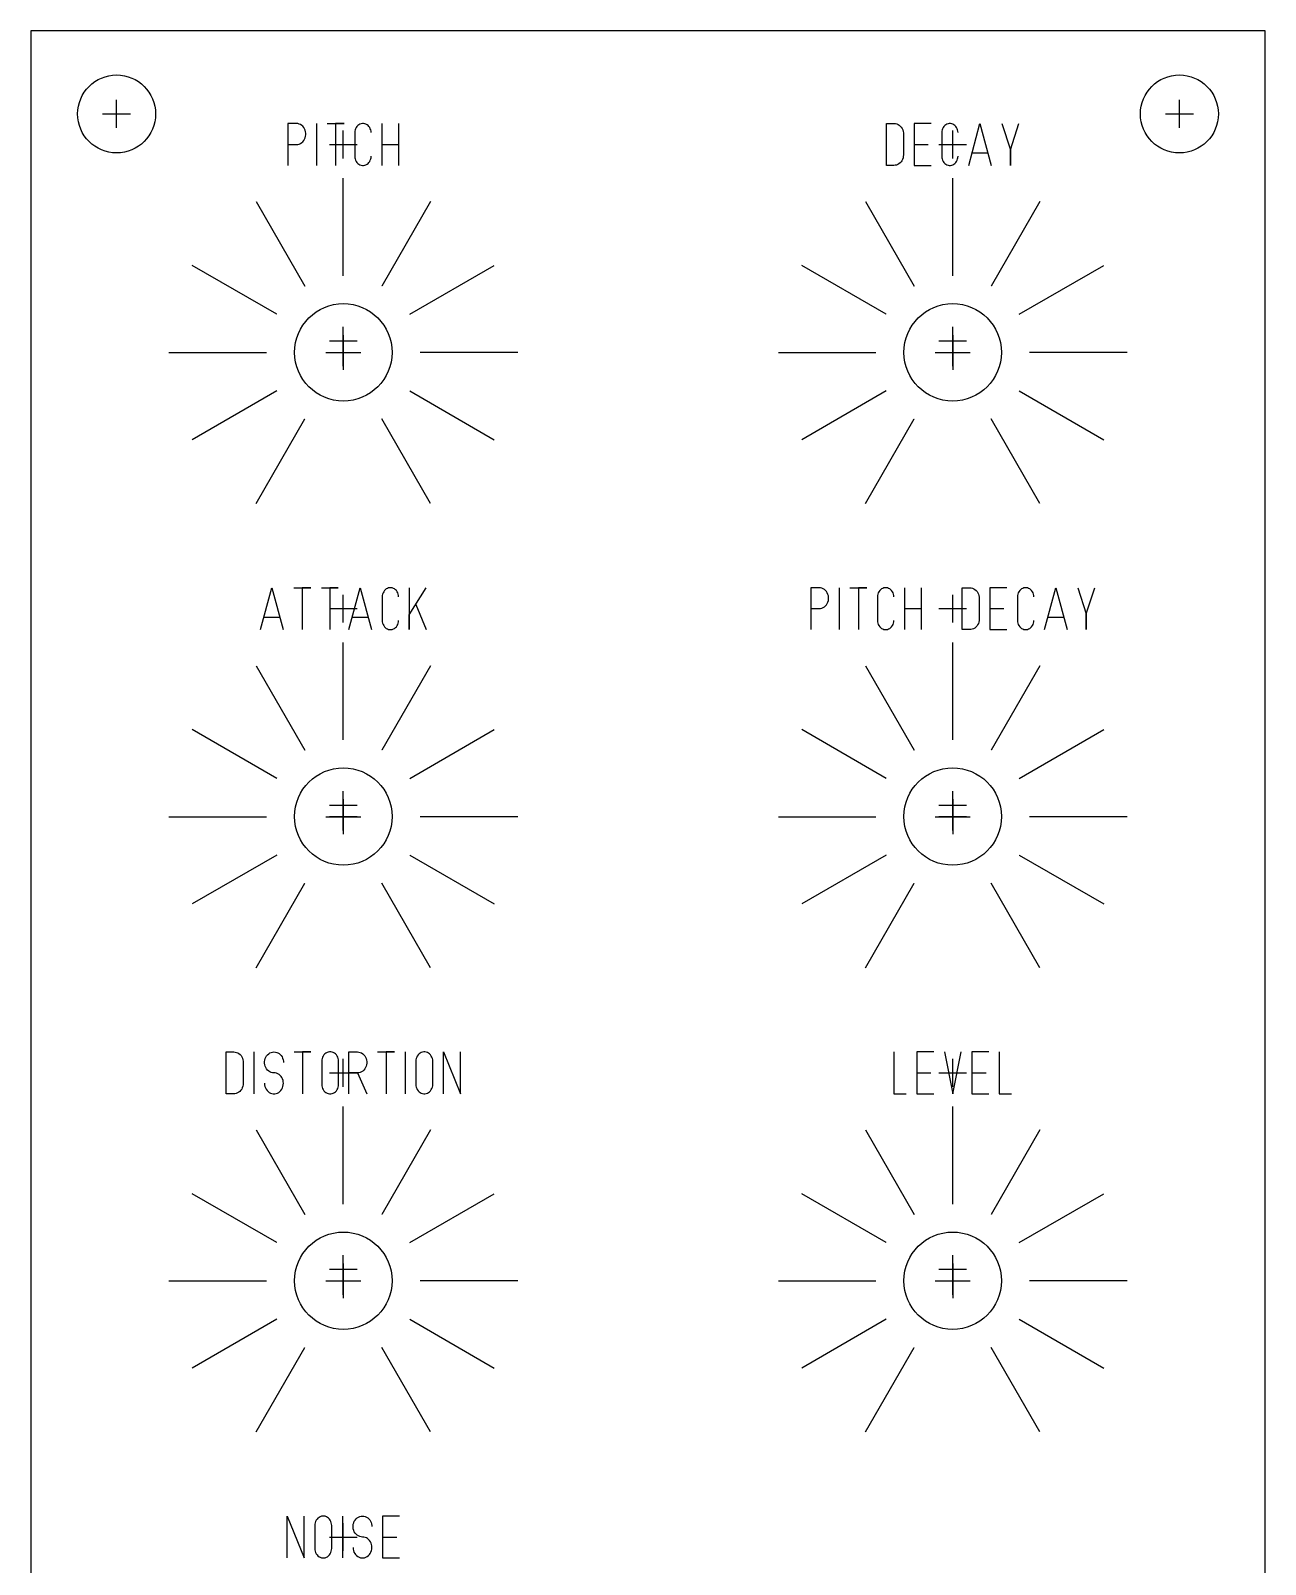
# Model space of a CAD drawing. Header units: inches. Extents: x -0.04 to 3.48, y -0.04 to 8.73.
# Drawn here: x 0 to 3.485, y 4.406 to 8.735 of the extents above; entities that cross this region are included whole.
import ezdxf

# ---------------------------------------------------------------- set-up
doc = ezdxf.new("R2010")
doc.units = ezdxf.units.IN
doc.header["$MEASUREMENT"] = 0
for name, color, linetype in [('Contour', 7, 'CONTINUOUS'), ('Engraving', 7, 'CONTINUOUS'), ('Reference_points', 1, 'CONTINUOUS')]:
    doc.layers.add(name, color=color, linetype=linetype)

msp = doc.modelspace()

# ---------------------------------------------------------------- linework, layer by layer
at = {"layer": 'Contour', "color": 7, "linetype": 'CONTINUOUS'}
for p, q in [((3.485, 8.735), (0, 8.735)), ((0, 8.735), (0, 8.735)), ((0, 8.735), (0, 0)), ((3.485, 0), (3.485, 8.735)), ((3.485, 8.735), (3.485, 8.735))]:
    msp.add_line(p, q, dxfattribs=at)
for centre, radius in [((0.24252, 8.5), 0.11), ((3.24252, 8.5), 0.11), ((0.88252, 7.82701), 0.13748), ((2.60252, 7.82701), 0.13748), ((0.88252, 6.51681), 0.13748), ((2.60252, 6.51681), 0.13748), ((0.88252, 5.20661), 0.13748), ((2.60252, 5.20661), 0.13748)]:
    msp.add_circle(centre, radius, dxfattribs=at)
at = {"layer": 'Engraving', "color": 255, "linetype": 'CONTINUOUS'}
for p, q in [((0.75012, 8.47287), (0.72618, 8.47287)), ((0.72618, 8.47287), (0.72618, 8.35476)), ((0.75406, 8.47256), (0.75012, 8.47287)), ((0.75012, 8.47287), (0.75012, 8.47287)), ((0.75795, 8.47157), (0.75406, 8.47256)), ((0.76161, 8.46996), (0.75795, 8.47157)), ((0.76504, 8.46776), (0.76161, 8.46996)), ((0.76819, 8.465), (0.76504, 8.46776)), ((0.77087, 8.46177), (0.76819, 8.465)), ((0.77315, 8.45811), (0.77087, 8.46177)), ((0.77484, 8.45413), (0.77315, 8.45811)), ((0.77602, 8.44992), (0.77484, 8.45413)), ((0.77661, 8.44555), (0.77602, 8.44992)), ((0.77661, 8.44114), (0.77661, 8.44555)), ((0.80681, 8.47287), (0.80681, 8.35476)), ((0.83693, 8.47287), (0.88476, 8.47287)), ((0.88476, 8.47287), (0.86083, 8.47287)), ((0.86083, 8.47287), (0.86083, 8.35476)), ((0.91512, 8.4511), (0.91488, 8.44728)), ((0.91488, 8.44728), (0.91488, 8.44728)), ((0.91488, 8.44728), (0.91488, 8.38035)), ((0.91591, 8.45484), (0.91512, 8.4511)), ((0.91713, 8.45839), (0.91591, 8.45484)), ((0.91886, 8.46169), (0.91713, 8.45839)), ((0.92102, 8.46469), (0.91886, 8.46169)), ((0.92354, 8.46728), (0.92102, 8.46469)), ((0.92638, 8.46945), (0.92354, 8.46728)), ((0.92949, 8.4711), (0.92638, 8.46945)), ((0.93276, 8.47224), (0.92949, 8.4711)), ((0.93618, 8.4728), (0.93276, 8.47224)), ((0.93965, 8.4728), (0.93618, 8.4728)), ((0.94303, 8.47224), (0.93965, 8.4728)), ((0.9463, 8.4711), (0.94303, 8.47224)), ((0.94941, 8.46945), (0.9463, 8.4711)), ((0.95224, 8.46728), (0.94941, 8.46945)), ((0.95476, 8.46469), (0.95224, 8.46728)), ((0.95693, 8.46169), (0.95476, 8.46469)), ((0.95866, 8.45839), (0.95693, 8.46169)), ((0.95992, 8.45484), (0.95866, 8.45839)), ((0.96067, 8.4511), (0.95992, 8.45484)), ((0.96094, 8.44728), (0.96067, 8.4511)), ((0.99106, 8.47287), (0.99106, 8.35476)), ((1.0389, 8.35476), (1.0389, 8.47287)), ((2.41559, 8.35476), (2.41559, 8.47287)), ((2.41559, 8.47287), (2.43685, 8.47287)), ((2.43685, 8.47287), (2.44075, 8.4726)), ((2.44075, 8.4726), (2.44453, 8.47165)), ((2.44453, 8.47165), (2.44819, 8.47012)), ((2.44819, 8.47012), (2.45154, 8.46803)), ((2.45154, 8.46803), (2.45461, 8.46539)), ((2.45461, 8.46539), (2.45732, 8.46232)), ((2.45732, 8.46232), (2.45957, 8.45878)), ((2.45957, 8.45878), (2.46134, 8.45496)), ((2.46134, 8.45496), (2.4626, 8.45087)), ((2.4626, 8.45087), (2.46331, 8.44665)), ((2.46331, 8.44665), (2.46343, 8.44335)), ((2.46343, 8.44335), (2.46343, 8.38429)), ((2.54138, 8.47287), (2.49354, 8.47287)), ((2.49354, 8.47287), (2.49354, 8.35476)), ((2.57177, 8.4511), (2.5715, 8.44728)), ((2.5715, 8.44728), (2.5715, 8.44728)), ((2.5715, 8.44728), (2.5715, 8.38035)), ((2.57256, 8.45484), (2.57177, 8.4511)), ((2.57378, 8.45839), (2.57256, 8.45484)), ((2.57551, 8.46169), (2.57378, 8.45839)), ((2.57768, 8.46469), (2.57551, 8.46169)), ((2.5802, 8.46728), (2.57768, 8.46469)), ((2.58303, 8.46945), (2.5802, 8.46728)), ((2.58614, 8.4711), (2.58303, 8.46945)), ((2.58941, 8.47224), (2.58614, 8.4711)), ((2.5928, 8.4728), (2.58941, 8.47224)), ((2.5963, 8.4728), (2.5928, 8.4728)), ((2.59969, 8.47224), (2.5963, 8.4728)), ((2.60295, 8.4711), (2.59969, 8.47224)), ((2.60606, 8.46945), (2.60295, 8.4711)), ((2.6089, 8.46728), (2.60606, 8.46945)), ((2.61142, 8.46469), (2.6089, 8.46728)), ((2.61358, 8.46169), (2.61142, 8.46469)), ((2.61531, 8.45839), (2.61358, 8.46169)), ((2.61654, 8.45484), (2.61531, 8.45839)), ((2.61732, 8.4511), (2.61654, 8.45484)), ((2.6176, 8.44728), (2.61732, 8.4511)), ((2.64772, 8.35476), (2.67961, 8.47287)), ((2.67961, 8.47287), (2.7115, 8.35476)), ((2.74161, 8.47287), (2.76551, 8.39906)), ((2.76551, 8.39906), (2.78945, 8.47287)), ((0.72618, 8.41382), (0.75012, 8.41382)), ((0.75012, 8.41382), (0.75406, 8.41413)), ((0.75406, 8.41413), (0.75795, 8.41512)), ((0.75795, 8.41512), (0.76161, 8.41673)), ((0.76161, 8.41673), (0.76504, 8.41894)), ((0.76504, 8.41894), (0.76819, 8.42169)), ((0.76819, 8.42169), (0.77087, 8.42492)), ((0.77087, 8.42492), (0.77315, 8.42858)), ((0.77315, 8.42858), (0.77484, 8.43256)), ((0.77484, 8.43256), (0.77602, 8.43677)), ((0.77602, 8.43677), (0.77661, 8.44114)), ((0.99106, 8.41382), (1.0389, 8.41382)), ((2.49354, 8.41382), (2.53343, 8.41382)), ((2.76551, 8.39906), (2.76551, 8.35476)), ((2.76551, 8.35476), (2.76551, 8.39906)), ((0.91488, 8.38035), (0.91512, 8.37654)), ((0.91512, 8.37654), (0.91591, 8.3728)), ((0.91591, 8.3728), (0.91713, 8.36925)), ((0.91713, 8.36925), (0.91886, 8.36594)), ((0.91886, 8.36594), (0.92102, 8.36295)), ((0.92102, 8.36295), (0.92354, 8.36035)), ((0.92354, 8.36035), (0.92638, 8.35819)), ((0.92638, 8.35819), (0.92949, 8.35654)), ((0.92949, 8.35654), (0.93276, 8.35539)), ((0.93276, 8.35539), (0.93618, 8.35484)), ((0.93618, 8.35484), (0.93965, 8.35484)), ((0.93965, 8.35484), (0.94303, 8.35539)), ((0.94303, 8.35539), (0.9463, 8.35654)), ((0.9463, 8.35654), (0.94941, 8.35819)), ((0.94941, 8.35819), (0.95224, 8.36035)), ((0.95224, 8.36035), (0.95476, 8.36295)), ((0.95476, 8.36295), (0.95693, 8.36594)), ((0.95693, 8.36594), (0.95866, 8.36925)), ((0.95866, 8.36925), (0.95992, 8.3728)), ((0.95992, 8.3728), (0.96067, 8.37654)), ((0.96067, 8.37654), (0.96094, 8.38035)), ((0.96094, 8.38035), (0.96094, 8.38035)), ((2.43984, 8.35492), (2.43685, 8.35476)), ((2.44362, 8.35571), (2.43984, 8.35492)), ((2.44732, 8.35709), (2.44362, 8.35571)), ((2.45075, 8.35906), (2.44732, 8.35709)), ((2.45394, 8.36157), (2.45075, 8.35906)), ((2.45669, 8.36457), (2.45394, 8.36157)), ((2.45909, 8.36799), (2.45669, 8.36457)), ((2.46094, 8.37173), (2.45909, 8.36799)), ((2.46236, 8.37579), (2.46094, 8.37173)), ((2.46319, 8.38), (2.46236, 8.37579)), ((2.46343, 8.38429), (2.46319, 8.38)), ((2.5715, 8.38035), (2.57177, 8.37654)), ((2.57177, 8.37654), (2.57256, 8.3728)), ((2.57256, 8.3728), (2.57378, 8.36925)), ((2.57378, 8.36925), (2.57551, 8.36594)), ((2.57551, 8.36594), (2.57768, 8.36295)), ((2.57768, 8.36295), (2.5802, 8.36035)), ((2.5802, 8.36035), (2.58303, 8.35819)), ((2.58303, 8.35819), (2.58614, 8.35654)), ((2.58614, 8.35654), (2.58941, 8.35539)), ((2.58941, 8.35539), (2.5928, 8.35484)), ((2.5928, 8.35484), (2.5963, 8.35484)), ((2.5963, 8.35484), (2.59969, 8.35539)), ((2.59969, 8.35539), (2.60295, 8.35654)), ((2.60295, 8.35654), (2.60606, 8.35819)), ((2.60606, 8.35819), (2.6089, 8.36035)), ((2.6089, 8.36035), (2.61142, 8.36295)), ((2.61142, 8.36295), (2.61358, 8.36594)), ((2.61358, 8.36594), (2.61531, 8.36925)), ((2.61531, 8.36925), (2.61654, 8.3728)), ((2.61654, 8.3728), (2.61732, 8.37654)), ((2.61732, 8.37654), (2.6176, 8.38035)), ((2.6176, 8.38035), (2.6176, 8.38035)), ((2.65835, 8.3902), (2.70087, 8.3902)), ((0.88252, 8.04307), (0.88252, 8.31866)), ((2.43685, 8.35476), (2.41559, 8.35476)), ((2.49354, 8.35476), (2.54138, 8.35476)), ((2.60252, 8.04307), (2.60252, 8.31866)), ((0.63646, 8.25272), (0.77425, 8.01406)), ((1.12854, 8.25272), (0.99079, 8.01406)), ((2.35646, 8.25272), (2.49425, 8.01406)), ((2.84854, 8.25272), (2.71079, 8.01406)), ((0.69496, 7.9348), (0.4563, 8.07256)), ((1.07004, 7.9348), (1.3087, 8.0726)), ((2.41496, 7.9348), (2.1763, 8.07256)), ((2.79004, 7.9348), (3.0287, 8.0726)), ((0.77425, 8.01406), (0.77425, 8.01406)), ((0.88252, 8.04307), (0.88252, 8.04307)), ((0.99079, 8.01406), (0.99075, 8.01406)), ((2.49425, 8.01406), (2.49425, 8.01406)), ((2.60252, 8.04307), (2.60252, 8.04307)), ((2.71079, 8.01406), (2.71075, 8.01406)), ((0.69496, 7.93476), (0.69496, 7.9348)), ((1.07004, 7.9348), (1.07004, 7.9348)), ((2.41496, 7.93476), (2.41496, 7.9348)), ((2.79004, 7.9348), (2.79004, 7.9348)), ((0.88252, 7.87575), (0.88252, 7.77732)), ((2.60252, 7.87575), (2.60252, 7.77732)), ((0.39039, 7.82654), (0.66598, 7.82654)), ((0.66598, 7.82654), (0.66598, 7.82654)), ((0.83331, 7.82654), (0.93173, 7.82654)), ((1.37465, 7.82654), (1.09906, 7.82654)), ((1.09906, 7.82654), (1.09906, 7.82654)), ((2.11039, 7.82654), (2.38598, 7.82654)), ((2.38598, 7.82654), (2.38598, 7.82654)), ((2.55331, 7.82654), (2.65173, 7.82654)), ((3.09465, 7.82654), (2.81906, 7.82654)), ((2.81906, 7.82654), (2.81906, 7.82654)), ((0.69496, 7.71827), (0.4563, 7.58047)), ((0.69496, 7.71827), (0.69496, 7.71827)), ((1.07004, 7.71823), (1.07004, 7.71823)), ((1.07004, 7.71823), (1.3087, 7.58043)), ((2.41496, 7.71827), (2.1763, 7.58047)), ((2.41496, 7.71827), (2.41496, 7.71827)), ((2.79004, 7.71823), (2.79004, 7.71823)), ((2.79004, 7.71823), (3.0287, 7.58043)), ((0.63646, 7.40031), (0.77421, 7.63898)), ((0.77421, 7.63898), (0.77425, 7.63898)), ((1.12858, 7.40031), (0.99079, 7.63898)), ((0.99079, 7.63898), (0.99079, 7.63898)), ((2.35646, 7.40031), (2.49421, 7.63898)), ((2.49421, 7.63898), (2.49425, 7.63898)), ((2.84858, 7.40031), (2.71079, 7.63898)), ((2.71079, 7.63898), (2.71079, 7.63898)), ((0.64866, 7.04453), (0.68055, 7.16264)), ((0.68055, 7.16264), (0.71244, 7.04453)), ((0.74256, 7.16264), (0.79039, 7.16264)), ((0.79039, 7.16264), (0.76646, 7.16264)), ((0.76646, 7.16264), (0.76646, 7.04453)), ((0.82051, 7.16264), (0.86835, 7.16264)), ((0.86835, 7.16264), (0.84441, 7.16264)), ((0.84441, 7.16264), (0.84441, 7.04453)), ((0.89846, 7.04453), (0.93035, 7.16264)), ((0.93035, 7.16264), (0.96224, 7.04453)), ((0.99339, 7.14461), (0.9926, 7.14087)), ((0.99465, 7.14815), (0.99339, 7.14461)), ((0.99638, 7.15146), (0.99465, 7.14815)), ((0.99854, 7.15445), (0.99638, 7.15146)), ((1.00106, 7.15705), (0.99854, 7.15445)), ((1.0039, 7.15921), (1.00106, 7.15705)), ((1.00701, 7.16087), (1.0039, 7.15921)), ((1.01028, 7.16201), (1.00701, 7.16087)), ((1.01366, 7.16256), (1.01028, 7.16201)), ((1.01713, 7.16256), (1.01366, 7.16256)), ((1.02055, 7.16201), (1.01713, 7.16256)), ((1.02378, 7.16087), (1.02055, 7.16201)), ((1.02693, 7.15921), (1.02378, 7.16087)), ((1.02976, 7.15705), (1.02693, 7.15921)), ((1.03224, 7.15445), (1.02976, 7.15705)), ((1.03441, 7.15146), (1.03224, 7.15445)), ((1.03614, 7.14815), (1.03441, 7.15146)), ((1.0374, 7.14461), (1.03614, 7.14815)), ((1.03819, 7.14087), (1.0374, 7.14461)), ((1.06854, 7.16264), (1.06854, 7.04453)), ((1.06854, 7.08587), (1.11638, 7.16264)), ((2.22563, 7.16264), (2.20169, 7.16264)), ((2.20169, 7.16264), (2.20169, 7.04453)), ((2.22957, 7.16232), (2.22563, 7.16264)), ((2.22563, 7.16264), (2.22563, 7.16264)), ((2.23346, 7.16134), (2.22957, 7.16232)), ((2.23713, 7.15972), (2.23346, 7.16134)), ((2.24055, 7.15752), (2.23713, 7.15972)), ((2.2437, 7.15476), (2.24055, 7.15752)), ((2.24638, 7.15154), (2.2437, 7.15476)), ((2.24866, 7.14787), (2.24638, 7.15154)), ((2.25035, 7.1439), (2.24866, 7.14787)), ((2.25154, 7.13969), (2.25035, 7.1439)), ((2.28232, 7.16264), (2.28232, 7.04453)), ((2.31244, 7.16264), (2.36028, 7.16264)), ((2.36028, 7.16264), (2.33634, 7.16264)), ((2.33634, 7.16264), (2.33634, 7.04453)), ((2.39142, 7.14461), (2.39063, 7.14087)), ((2.39264, 7.14815), (2.39142, 7.14461)), ((2.39437, 7.15146), (2.39264, 7.14815)), ((2.39654, 7.15445), (2.39437, 7.15146)), ((2.39906, 7.15705), (2.39654, 7.15445)), ((2.40189, 7.15921), (2.39906, 7.15705)), ((2.405, 7.16087), (2.40189, 7.15921)), ((2.40827, 7.16201), (2.405, 7.16087)), ((2.41169, 7.16256), (2.40827, 7.16201)), ((2.41516, 7.16256), (2.41169, 7.16256)), ((2.41854, 7.16201), (2.41516, 7.16256)), ((2.42181, 7.16087), (2.41854, 7.16201)), ((2.42492, 7.15921), (2.42181, 7.16087)), ((2.42776, 7.15705), (2.42492, 7.15921)), ((2.43028, 7.15445), (2.42776, 7.15705)), ((2.43244, 7.15146), (2.43028, 7.15445)), ((2.43417, 7.14815), (2.43244, 7.15146)), ((2.43543, 7.14461), (2.43417, 7.14815)), ((2.43618, 7.14087), (2.43543, 7.14461)), ((2.46657, 7.16264), (2.46657, 7.04453)), ((2.51441, 7.04453), (2.51441, 7.16264)), ((2.62957, 7.04453), (2.62957, 7.16264)), ((2.62957, 7.16264), (2.65083, 7.16264)), ((2.65083, 7.16264), (2.65469, 7.16236)), ((2.65469, 7.16236), (2.65846, 7.16142)), ((2.65846, 7.16142), (2.66213, 7.15988)), ((2.66213, 7.15988), (2.66547, 7.1578)), ((2.66547, 7.1578), (2.66858, 7.15516)), ((2.66858, 7.15516), (2.67126, 7.15209)), ((2.67126, 7.15209), (2.67354, 7.14854)), ((2.67354, 7.14854), (2.67531, 7.14472)), ((2.67531, 7.14472), (2.67654, 7.14063)), ((2.75535, 7.16264), (2.70752, 7.16264)), ((2.70752, 7.16264), (2.70752, 7.04453)), ((2.7865, 7.14461), (2.78571, 7.14087)), ((2.78772, 7.14815), (2.7865, 7.14461)), ((2.78945, 7.15146), (2.78772, 7.14815)), ((2.79161, 7.15445), (2.78945, 7.15146)), ((2.79413, 7.15705), (2.79161, 7.15445)), ((2.79697, 7.15921), (2.79413, 7.15705)), ((2.80008, 7.16087), (2.79697, 7.15921)), ((2.80335, 7.16201), (2.80008, 7.16087)), ((2.80677, 7.16256), (2.80335, 7.16201)), ((2.81024, 7.16256), (2.80677, 7.16256)), ((2.81362, 7.16201), (2.81024, 7.16256)), ((2.81689, 7.16087), (2.81362, 7.16201)), ((2.82, 7.15921), (2.81689, 7.16087)), ((2.82283, 7.15705), (2.82, 7.15921)), ((2.82535, 7.15445), (2.82283, 7.15705)), ((2.82752, 7.15146), (2.82535, 7.15445)), ((2.82925, 7.14815), (2.82752, 7.15146)), ((2.83051, 7.14461), (2.82925, 7.14815)), ((2.83126, 7.14087), (2.83051, 7.14461)), ((2.86165, 7.04453), (2.89354, 7.16264)), ((2.89354, 7.16264), (2.92543, 7.04453)), ((2.95555, 7.16264), (2.97945, 7.08882)), ((2.97945, 7.08882), (3.00339, 7.16264)), ((0.9926, 7.14087), (0.99236, 7.13705)), ((0.99236, 7.13705), (0.99236, 7.13705)), ((0.99236, 7.13705), (0.99236, 7.07012)), ((1.03843, 7.13705), (1.03819, 7.14087)), ((1.08717, 7.11539), (1.11638, 7.04453)), ((2.20169, 7.10358), (2.22563, 7.10358)), ((2.22563, 7.10358), (2.22957, 7.1039)), ((2.22957, 7.1039), (2.23346, 7.10488)), ((2.23346, 7.10488), (2.23713, 7.1065)), ((2.23713, 7.1065), (2.24055, 7.1087)), ((2.24055, 7.1087), (2.2437, 7.11146)), ((2.2437, 7.11146), (2.24638, 7.11469)), ((2.24638, 7.11469), (2.24866, 7.11835)), ((2.24866, 7.11835), (2.25035, 7.12232)), ((2.25035, 7.12232), (2.25154, 7.12654)), ((2.25213, 7.13531), (2.25154, 7.13969)), ((2.25154, 7.12654), (2.25213, 7.13091)), ((2.25213, 7.13091), (2.25213, 7.13531)), ((2.39063, 7.14087), (2.39039, 7.13705)), ((2.39039, 7.13705), (2.39039, 7.13705)), ((2.39039, 7.13705), (2.39039, 7.07012)), ((2.43646, 7.13705), (2.43618, 7.14087)), ((2.46657, 7.10358), (2.51441, 7.10358)), ((2.67654, 7.14063), (2.67724, 7.13642)), ((2.67724, 7.13642), (2.6774, 7.13311)), ((2.6774, 7.13311), (2.6774, 7.07406)), ((2.70752, 7.10358), (2.74736, 7.10358)), ((2.78571, 7.14087), (2.78547, 7.13705)), ((2.78547, 7.13705), (2.78547, 7.13705)), ((2.78547, 7.13705), (2.78547, 7.07012)), ((2.83154, 7.13705), (2.83126, 7.14087)), ((0.65929, 7.07996), (0.70181, 7.07996)), ((0.90909, 7.07996), (0.95161, 7.07996)), ((0.99236, 7.07012), (0.9926, 7.0663)), ((0.9926, 7.0663), (0.99339, 7.06256)), ((0.99339, 7.06256), (0.99465, 7.05902)), ((0.99465, 7.05902), (0.99638, 7.05571)), ((1.03441, 7.05571), (1.03614, 7.05902)), ((1.03614, 7.05902), (1.0374, 7.06256)), ((1.0374, 7.06256), (1.03819, 7.0663)), ((1.03819, 7.0663), (1.03843, 7.07012)), ((1.03843, 7.07012), (1.03843, 7.07012)), ((1.06854, 7.04453), (1.06854, 7.08587)), ((2.39039, 7.07012), (2.39063, 7.0663)), ((2.39063, 7.0663), (2.39142, 7.06256)), ((2.39142, 7.06256), (2.39264, 7.05902)), ((2.39264, 7.05902), (2.39437, 7.05571)), ((2.43244, 7.05571), (2.43417, 7.05902)), ((2.43417, 7.05902), (2.43543, 7.06256)), ((2.43543, 7.06256), (2.43618, 7.0663)), ((2.43618, 7.0663), (2.43646, 7.07012)), ((2.43646, 7.07012), (2.43646, 7.07012)), ((2.67303, 7.05776), (2.67067, 7.05433)), ((2.67492, 7.0615), (2.67303, 7.05776)), ((2.6763, 7.06555), (2.67492, 7.0615)), ((2.67713, 7.06976), (2.6763, 7.06555)), ((2.6774, 7.07406), (2.67713, 7.06976)), ((2.78547, 7.07012), (2.78571, 7.0663)), ((2.78571, 7.0663), (2.7865, 7.06256)), ((2.7865, 7.06256), (2.78772, 7.05902)), ((2.78772, 7.05902), (2.78945, 7.05571)), ((2.82752, 7.05571), (2.82925, 7.05902)), ((2.82925, 7.05902), (2.83051, 7.06256)), ((2.83051, 7.06256), (2.83126, 7.0663)), ((2.83126, 7.0663), (2.83154, 7.07012)), ((2.83154, 7.07012), (2.83154, 7.07012)), ((2.87228, 7.07996), (2.9148, 7.07996)), ((2.97945, 7.08882), (2.97945, 7.04453)), ((2.97945, 7.04453), (2.97945, 7.08882)), ((0.99638, 7.05571), (0.99854, 7.05272)), ((0.99854, 7.05272), (1.00106, 7.05012)), ((1.00106, 7.05012), (1.0039, 7.04795)), ((1.0039, 7.04795), (1.00701, 7.0463)), ((1.00701, 7.0463), (1.01028, 7.04516)), ((1.01028, 7.04516), (1.01366, 7.04461)), ((1.01366, 7.04461), (1.01713, 7.04461)), ((1.01713, 7.04461), (1.02055, 7.04516)), ((1.02055, 7.04516), (1.02378, 7.0463)), ((1.02378, 7.0463), (1.02693, 7.04795)), ((1.02693, 7.04795), (1.02976, 7.05012)), ((1.02976, 7.05012), (1.03224, 7.05272)), ((1.03224, 7.05272), (1.03441, 7.05571)), ((2.39437, 7.05571), (2.39654, 7.05272)), ((2.39654, 7.05272), (2.39906, 7.05012)), ((2.39906, 7.05012), (2.40189, 7.04795)), ((2.40189, 7.04795), (2.405, 7.0463)), ((2.405, 7.0463), (2.40827, 7.04516)), ((2.40827, 7.04516), (2.41169, 7.04461)), ((2.41169, 7.04461), (2.41516, 7.04461)), ((2.41516, 7.04461), (2.41854, 7.04516)), ((2.41854, 7.04516), (2.42181, 7.0463)), ((2.42181, 7.0463), (2.42492, 7.04795)), ((2.42492, 7.04795), (2.42776, 7.05012)), ((2.42776, 7.05012), (2.43028, 7.05272)), ((2.43028, 7.05272), (2.43244, 7.05571)), ((2.65083, 7.04453), (2.62957, 7.04453)), ((2.65378, 7.04469), (2.65083, 7.04453)), ((2.6576, 7.04547), (2.65378, 7.04469)), ((2.66126, 7.04685), (2.6576, 7.04547)), ((2.66472, 7.04882), (2.66126, 7.04685)), ((2.66791, 7.05134), (2.66472, 7.04882)), ((2.67067, 7.05433), (2.66791, 7.05134)), ((2.70752, 7.04453), (2.75535, 7.04453)), ((2.78945, 7.05571), (2.79161, 7.05272)), ((2.79161, 7.05272), (2.79413, 7.05012)), ((2.79413, 7.05012), (2.79697, 7.04795)), ((2.79697, 7.04795), (2.80008, 7.0463)), ((2.80008, 7.0463), (2.80335, 7.04516)), ((2.80335, 7.04516), (2.80677, 7.04461)), ((2.80677, 7.04461), (2.81024, 7.04461)), ((2.81024, 7.04461), (2.81362, 7.04516)), ((2.81362, 7.04516), (2.81689, 7.0463)), ((2.81689, 7.0463), (2.82, 7.04795)), ((2.82, 7.04795), (2.82283, 7.05012)), ((2.82283, 7.05012), (2.82535, 7.05272)), ((2.82535, 7.05272), (2.82752, 7.05571)), ((0.88252, 6.73287), (0.88252, 7.00846)), ((2.60252, 6.73287), (2.60252, 7.00846)), ((0.63646, 6.94252), (0.77425, 6.70386)), ((1.12854, 6.94252), (0.99079, 6.70386)), ((2.35646, 6.94252), (2.49425, 6.70386)), ((2.84854, 6.94252), (2.71079, 6.70386)), ((0.69496, 6.62461), (0.4563, 6.76236)), ((1.07004, 6.62461), (1.3087, 6.7624)), ((2.41496, 6.62461), (2.1763, 6.76236)), ((2.79004, 6.62461), (3.0287, 6.7624)), ((0.88252, 6.73287), (0.88252, 6.73287)), ((2.60252, 6.73287), (2.60252, 6.73287)), ((0.77425, 6.70386), (0.77425, 6.70386)), ((0.99079, 6.70386), (0.99075, 6.70386)), ((2.49425, 6.70386), (2.49425, 6.70386)), ((2.71079, 6.70386), (2.71075, 6.70386)), ((0.69496, 6.62457), (0.69496, 6.62461)), ((1.07004, 6.62461), (1.07004, 6.62461)), ((2.41496, 6.62457), (2.41496, 6.62461)), ((2.79004, 6.62461), (2.79004, 6.62461)), ((0.88252, 6.56555), (0.88252, 6.46713)), ((2.60252, 6.56555), (2.60252, 6.46713)), ((0.39039, 6.51634), (0.66598, 6.51634)), ((0.66598, 6.51634), (0.66598, 6.51634)), ((0.83331, 6.51634), (0.93173, 6.51634)), ((1.37465, 6.51634), (1.09906, 6.51634)), ((1.09906, 6.51634), (1.09906, 6.51634)), ((2.11039, 6.51634), (2.38598, 6.51634)), ((2.38598, 6.51634), (2.38598, 6.51634)), ((2.55331, 6.51634), (2.65173, 6.51634)), ((3.09465, 6.51634), (2.81906, 6.51634)), ((2.81906, 6.51634), (2.81906, 6.51634)), ((0.69496, 6.40807), (0.4563, 6.27028)), ((0.69496, 6.40807), (0.69496, 6.40807)), ((1.07004, 6.40803), (1.07004, 6.40803)), ((1.07004, 6.40803), (1.3087, 6.27024)), ((2.41496, 6.40807), (2.1763, 6.27028)), ((2.41496, 6.40807), (2.41496, 6.40807)), ((2.79004, 6.40803), (2.79004, 6.40803)), ((2.79004, 6.40803), (3.0287, 6.27024)), ((0.63646, 6.09012), (0.77421, 6.32878)), ((0.77421, 6.32878), (0.77425, 6.32878)), ((1.12858, 6.09012), (0.99079, 6.32878)), ((0.99079, 6.32878), (0.99079, 6.32878)), ((2.35646, 6.09012), (2.49421, 6.32878)), ((2.49421, 6.32878), (2.49425, 6.32878)), ((2.84858, 6.09012), (2.71079, 6.32878)), ((2.71079, 6.32878), (2.71079, 6.32878)), ((0.55209, 5.73433), (0.55209, 5.85244)), ((0.55209, 5.85244), (0.57335, 5.85244)), ((0.57335, 5.85244), (0.57724, 5.85217)), ((0.57724, 5.85217), (0.58102, 5.85122)), ((0.58102, 5.85122), (0.58469, 5.84969)), ((0.58469, 5.84969), (0.58803, 5.8476)), ((0.58803, 5.8476), (0.5911, 5.84496)), ((0.5911, 5.84496), (0.59382, 5.84189)), ((0.63004, 5.85244), (0.63004, 5.73433)), ((0.66598, 5.84134), (0.66866, 5.84457)), ((0.66866, 5.84457), (0.67181, 5.84732)), ((0.67181, 5.84732), (0.67524, 5.84953)), ((0.67524, 5.84953), (0.67894, 5.85114)), ((0.67894, 5.85114), (0.6828, 5.85213)), ((0.6828, 5.85213), (0.68673, 5.85244)), ((0.68673, 5.85244), (0.68673, 5.85244)), ((0.68673, 5.85244), (0.69063, 5.85217)), ((0.69063, 5.85217), (0.69441, 5.85122)), ((0.69441, 5.85122), (0.69807, 5.84969)), ((0.69807, 5.84969), (0.70142, 5.8476)), ((0.70142, 5.8476), (0.70449, 5.84496)), ((0.70449, 5.84496), (0.7072, 5.84189)), ((0.74343, 5.85244), (0.79126, 5.85244)), ((0.79126, 5.85244), (0.76736, 5.85244)), ((0.76736, 5.85244), (0.76736, 5.73433)), ((0.83039, 5.84665), (0.82776, 5.84394)), ((0.83339, 5.8489), (0.83039, 5.84665)), ((0.83657, 5.85059), (0.83339, 5.8489)), ((0.84, 5.85177), (0.83657, 5.85059)), ((0.84354, 5.85236), (0.84, 5.85177)), ((0.84709, 5.85236), (0.84354, 5.85236)), ((0.85063, 5.85177), (0.84709, 5.85236)), ((0.85406, 5.85059), (0.85063, 5.85177)), ((0.85728, 5.8489), (0.85406, 5.85059)), ((0.86024, 5.84665), (0.85728, 5.8489)), ((0.86283, 5.84394), (0.86024, 5.84665)), ((0.89846, 5.73433), (0.89846, 5.85244)), ((0.89846, 5.85244), (0.9224, 5.85244)), ((0.9224, 5.85244), (0.92634, 5.85213)), ((0.92634, 5.85213), (0.9302, 5.85114)), ((0.9302, 5.85114), (0.9339, 5.84953)), ((0.9339, 5.84953), (0.93732, 5.84732)), ((0.93732, 5.84732), (0.94047, 5.84457)), ((0.94047, 5.84457), (0.94315, 5.84134)), ((0.97909, 5.85244), (1.02693, 5.85244)), ((1.02693, 5.85244), (1.00299, 5.85244)), ((1.00299, 5.85244), (1.00299, 5.73433)), ((1.05705, 5.85244), (1.05705, 5.73433)), ((1.09614, 5.84665), (1.09354, 5.84394)), ((1.09913, 5.8489), (1.09614, 5.84665)), ((1.10232, 5.85059), (1.09913, 5.8489)), ((1.10575, 5.85177), (1.10232, 5.85059)), ((1.10929, 5.85236), (1.10575, 5.85177)), ((1.11283, 5.85236), (1.10929, 5.85236)), ((1.11638, 5.85177), (1.11283, 5.85236)), ((1.1198, 5.85059), (1.11638, 5.85177)), ((1.12303, 5.8489), (1.1198, 5.85059)), ((1.12598, 5.84665), (1.12303, 5.8489)), ((1.12862, 5.84394), (1.12598, 5.84665)), ((1.16512, 5.73433), (1.16512, 5.85244)), ((1.16512, 5.85244), (1.21295, 5.73433)), ((1.21295, 5.73433), (1.21295, 5.85244)), ((2.43646, 5.85244), (2.43646, 5.73433)), ((2.54894, 5.85244), (2.5011, 5.85244)), ((2.5011, 5.85244), (2.5011, 5.73433)), ((2.57906, 5.85244), (2.60299, 5.73433)), ((2.60299, 5.73433), (2.62689, 5.85244)), ((2.70484, 5.85244), (2.65701, 5.85244)), ((2.65701, 5.85244), (2.65701, 5.73433)), ((2.73409, 5.85244), (2.73409, 5.73433)), ((0.59382, 5.84189), (0.59606, 5.83835)), ((0.59606, 5.83835), (0.59783, 5.83453)), ((0.59783, 5.83453), (0.59909, 5.83043)), ((0.59909, 5.83043), (0.5998, 5.82622)), ((0.5998, 5.82622), (0.59992, 5.82291)), ((0.59992, 5.82291), (0.59992, 5.76386)), ((0.66024, 5.82512), (0.66087, 5.82949)), ((0.66024, 5.82071), (0.66024, 5.82512)), ((0.66087, 5.81634), (0.66024, 5.82071)), ((0.66087, 5.82949), (0.66201, 5.8337)), ((0.66201, 5.81213), (0.66087, 5.81634)), ((0.66201, 5.8337), (0.6637, 5.83768)), ((0.6637, 5.80815), (0.66201, 5.81213)), ((0.6637, 5.83768), (0.66598, 5.84134)), ((0.66598, 5.80449), (0.6637, 5.80815)), ((0.66866, 5.80126), (0.66598, 5.80449)), ((0.67181, 5.7985), (0.66866, 5.80126)), ((0.7072, 5.84189), (0.70945, 5.83835)), ((0.70945, 5.83835), (0.71122, 5.83453)), ((0.71122, 5.83453), (0.71248, 5.83043)), ((0.71248, 5.83043), (0.71319, 5.82622)), ((0.71319, 5.82622), (0.71331, 5.82291)), ((0.82169, 5.82984), (0.82138, 5.82587)), ((0.82138, 5.82587), (0.82138, 5.82587)), ((0.82138, 5.82587), (0.82138, 5.76091)), ((0.82244, 5.8337), (0.82169, 5.82984)), ((0.82378, 5.8374), (0.82244, 5.8337)), ((0.82555, 5.84083), (0.82378, 5.8374)), ((0.82776, 5.84394), (0.82555, 5.84083)), ((0.86508, 5.84083), (0.86283, 5.84394)), ((0.86685, 5.8374), (0.86508, 5.84083)), ((0.86815, 5.8337), (0.86685, 5.8374)), ((0.86894, 5.82984), (0.86815, 5.8337)), ((0.86921, 5.82587), (0.86894, 5.82984)), ((0.86921, 5.76091), (0.86921, 5.82587)), ((0.94047, 5.80126), (0.93732, 5.7985)), ((0.94315, 5.80449), (0.94047, 5.80126)), ((0.94315, 5.84134), (0.94543, 5.83768)), ((0.94543, 5.80815), (0.94315, 5.80449)), ((0.94543, 5.83768), (0.94713, 5.8337)), ((0.94713, 5.81213), (0.94543, 5.80815)), ((0.94713, 5.8337), (0.94827, 5.82949)), ((0.94827, 5.81634), (0.94713, 5.81213)), ((0.94827, 5.82949), (0.9489, 5.82512)), ((0.9489, 5.82071), (0.94827, 5.81634)), ((0.9489, 5.82512), (0.9489, 5.82071)), ((1.08744, 5.82984), (1.08717, 5.82587)), ((1.08717, 5.82587), (1.08717, 5.82587)), ((1.08717, 5.82587), (1.08717, 5.76091)), ((1.08823, 5.8337), (1.08744, 5.82984)), ((1.08953, 5.8374), (1.08823, 5.8337)), ((1.0913, 5.84083), (1.08953, 5.8374)), ((1.09354, 5.84394), (1.0913, 5.84083)), ((1.13083, 5.84083), (1.12862, 5.84394)), ((1.1326, 5.8374), (1.13083, 5.84083)), ((1.13394, 5.8337), (1.1326, 5.8374)), ((1.13469, 5.82984), (1.13394, 5.8337)), ((1.135, 5.82587), (1.13469, 5.82984)), ((1.135, 5.76091), (1.135, 5.82587)), ((0.59969, 5.75957), (0.59886, 5.75535)), ((0.59992, 5.76386), (0.59969, 5.75957)), ((0.66016, 5.76386), (0.66047, 5.75945)), ((0.66047, 5.75945), (0.66134, 5.75516)), ((0.67524, 5.7963), (0.67181, 5.7985)), ((0.67894, 5.79469), (0.67524, 5.7963)), ((0.6828, 5.7937), (0.67894, 5.79469)), ((0.68673, 5.79339), (0.6828, 5.7937)), ((0.69055, 5.79311), (0.68673, 5.79339)), ((0.68673, 5.79339), (0.68673, 5.79339)), ((0.69425, 5.79224), (0.69055, 5.79311)), ((0.6978, 5.79075), (0.69425, 5.79224)), ((0.70114, 5.78874), (0.6978, 5.79075)), ((0.70417, 5.78622), (0.70114, 5.78874)), ((0.70689, 5.78323), (0.70417, 5.78622)), ((0.70913, 5.77984), (0.70689, 5.78323)), ((0.71094, 5.77614), (0.70913, 5.77984)), ((0.71228, 5.7722), (0.71094, 5.77614)), ((0.71217, 5.75516), (0.71303, 5.75945)), ((0.71307, 5.76807), (0.71228, 5.7722)), ((0.71303, 5.75945), (0.71331, 5.76386)), ((0.71331, 5.76386), (0.71307, 5.76807)), ((0.71331, 5.76386), (0.71331, 5.76386)), ((0.82138, 5.76091), (0.82169, 5.75693)), ((0.86894, 5.75693), (0.86921, 5.76091)), ((0.86921, 5.76091), (0.86921, 5.76091)), ((0.9224, 5.79339), (0.89846, 5.79339)), ((0.89846, 5.79339), (0.9224, 5.79339)), ((0.92634, 5.7937), (0.9224, 5.79339)), ((0.9224, 5.79339), (0.9224, 5.79339)), ((0.9224, 5.79339), (0.94898, 5.73433)), ((0.9302, 5.79469), (0.92634, 5.7937)), ((0.9339, 5.7963), (0.9302, 5.79469)), ((0.93732, 5.7985), (0.9339, 5.7963)), ((1.08717, 5.76091), (1.08744, 5.75693)), ((1.13469, 5.75693), (1.135, 5.76091)), ((1.135, 5.76091), (1.135, 5.76091)), ((2.5011, 5.79339), (2.54098, 5.79339)), ((2.65701, 5.79339), (2.69689, 5.79339)), ((0.57335, 5.73433), (0.55209, 5.73433)), ((0.57634, 5.73449), (0.57335, 5.73433)), ((0.58012, 5.73528), (0.57634, 5.73449)), ((0.58382, 5.73665), (0.58012, 5.73528)), ((0.58724, 5.73862), (0.58382, 5.73665)), ((0.59043, 5.74114), (0.58724, 5.73862)), ((0.59319, 5.74413), (0.59043, 5.74114)), ((0.59559, 5.74756), (0.59319, 5.74413)), ((0.59744, 5.7513), (0.59559, 5.74756)), ((0.59886, 5.75535), (0.59744, 5.7513)), ((0.66134, 5.75516), (0.6628, 5.75106)), ((0.6628, 5.75106), (0.66476, 5.74724)), ((0.66476, 5.74724), (0.66724, 5.74378)), ((0.66724, 5.74378), (0.67016, 5.74079)), ((0.67016, 5.74079), (0.67346, 5.73827)), ((0.67346, 5.73827), (0.67705, 5.73638)), ((0.67705, 5.73638), (0.68083, 5.73508)), ((0.68083, 5.73508), (0.68476, 5.73441)), ((0.68476, 5.73441), (0.68874, 5.73441)), ((0.68874, 5.73441), (0.69268, 5.73508)), ((0.69268, 5.73508), (0.69646, 5.73638)), ((0.69646, 5.73638), (0.70004, 5.73827)), ((0.70004, 5.73827), (0.70335, 5.74079)), ((0.70335, 5.74079), (0.70622, 5.74378)), ((0.70622, 5.74378), (0.7087, 5.74724)), ((0.7087, 5.74724), (0.71071, 5.75106)), ((0.71071, 5.75106), (0.71217, 5.75516)), ((0.82169, 5.75693), (0.82244, 5.75307)), ((0.82244, 5.75307), (0.82378, 5.74937)), ((0.82378, 5.74937), (0.82555, 5.74594)), ((0.82555, 5.74594), (0.82776, 5.74283)), ((0.82776, 5.74283), (0.83039, 5.74012)), ((0.83039, 5.74012), (0.83339, 5.73787)), ((0.83339, 5.73787), (0.83657, 5.73618)), ((0.83657, 5.73618), (0.84, 5.735)), ((0.84, 5.735), (0.84354, 5.73441)), ((0.84354, 5.73441), (0.84709, 5.73441)), ((0.84709, 5.73441), (0.85063, 5.735)), ((0.85063, 5.735), (0.85406, 5.73618)), ((0.85406, 5.73618), (0.85728, 5.73787)), ((0.85728, 5.73787), (0.86024, 5.74012)), ((0.86024, 5.74012), (0.86283, 5.74283)), ((0.86283, 5.74283), (0.86508, 5.74594)), ((0.86508, 5.74594), (0.86685, 5.74937)), ((0.86685, 5.74937), (0.86815, 5.75307)), ((0.86815, 5.75307), (0.86894, 5.75693)), ((1.08744, 5.75693), (1.08823, 5.75307)), ((1.08823, 5.75307), (1.08953, 5.74937)), ((1.08953, 5.74937), (1.0913, 5.74594)), ((1.0913, 5.74594), (1.09354, 5.74283)), ((1.09354, 5.74283), (1.09614, 5.74012)), ((1.09614, 5.74012), (1.09913, 5.73787)), ((1.09913, 5.73787), (1.10232, 5.73618)), ((1.10232, 5.73618), (1.10575, 5.735)), ((1.10575, 5.735), (1.10929, 5.73441)), ((1.10929, 5.73441), (1.11283, 5.73441)), ((1.11283, 5.73441), (1.11638, 5.735)), ((1.11638, 5.735), (1.1198, 5.73618)), ((1.1198, 5.73618), (1.12303, 5.73787)), ((1.12303, 5.73787), (1.12598, 5.74012)), ((1.12598, 5.74012), (1.12862, 5.74283)), ((1.12862, 5.74283), (1.13083, 5.74594)), ((1.13083, 5.74594), (1.1326, 5.74937)), ((1.1326, 5.74937), (1.13394, 5.75307)), ((1.13394, 5.75307), (1.13469, 5.75693)), ((2.43646, 5.73433), (2.47098, 5.73433)), ((2.5011, 5.73433), (2.54894, 5.73433)), ((2.65701, 5.73433), (2.70484, 5.73433)), ((2.73409, 5.73433), (2.76862, 5.73433)), ((0.88252, 5.42268), (0.88252, 5.69827)), ((2.60252, 5.42268), (2.60252, 5.69827)), ((0.63646, 5.63232), (0.77425, 5.39366)), ((1.12854, 5.63232), (0.99079, 5.39366)), ((2.35646, 5.63232), (2.49425, 5.39366)), ((2.84854, 5.63232), (2.71079, 5.39366)), ((0.69496, 5.31441), (0.4563, 5.45217)), ((0.88252, 5.42268), (0.88252, 5.42268)), ((1.07004, 5.31441), (1.3087, 5.4522)), ((2.41496, 5.31441), (2.1763, 5.45217)), ((2.60252, 5.42268), (2.60252, 5.42268)), ((2.79004, 5.31441), (3.0287, 5.4522)), ((0.77425, 5.39366), (0.77425, 5.39366)), ((0.99079, 5.39366), (0.99075, 5.39366)), ((2.49425, 5.39366), (2.49425, 5.39366)), ((2.71079, 5.39366), (2.71075, 5.39366)), ((0.69496, 5.31437), (0.69496, 5.31441)), ((1.07004, 5.31441), (1.07004, 5.31441)), ((2.41496, 5.31437), (2.41496, 5.31441)), ((2.79004, 5.31441), (2.79004, 5.31441)), ((0.88252, 5.25535), (0.88252, 5.15693)), ((2.60252, 5.25535), (2.60252, 5.15693)), ((0.39039, 5.20614), (0.66598, 5.20614)), ((0.66598, 5.20614), (0.66598, 5.20614)), ((0.83331, 5.20614), (0.93173, 5.20614)), ((1.37465, 5.20614), (1.09906, 5.20614)), ((1.09906, 5.20614), (1.09906, 5.20614)), ((2.11039, 5.20614), (2.38598, 5.20614)), ((2.38598, 5.20614), (2.38598, 5.20614)), ((2.55331, 5.20614), (2.65173, 5.20614)), ((3.09465, 5.20614), (2.81906, 5.20614)), ((2.81906, 5.20614), (2.81906, 5.20614)), ((0.69496, 5.09787), (0.4563, 4.96008)), ((0.69496, 5.09787), (0.69496, 5.09787)), ((1.07004, 5.09783), (1.07004, 5.09783)), ((1.07004, 5.09783), (1.3087, 4.96004)), ((2.41496, 5.09787), (2.1763, 4.96008)), ((2.41496, 5.09787), (2.41496, 5.09787)), ((2.79004, 5.09783), (2.79004, 5.09783)), ((2.79004, 5.09783), (3.0287, 4.96004)), ((0.63646, 4.77992), (0.77421, 5.01858)), ((0.77421, 5.01858), (0.77425, 5.01858)), ((1.12858, 4.77992), (0.99079, 5.01858)), ((0.99079, 5.01858), (0.99079, 5.01858)), ((2.35646, 4.77992), (2.49421, 5.01858)), ((2.49421, 5.01858), (2.49425, 5.01858)), ((2.84858, 4.77992), (2.71079, 5.01858)), ((2.71079, 5.01858), (2.71079, 5.01858)), ((0.72394, 4.42413), (0.72394, 4.54224)), ((0.72394, 4.54224), (0.77177, 4.42413)), ((0.77177, 4.42413), (0.77177, 4.54224)), ((0.8022, 4.51965), (0.80189, 4.51567)), ((0.80189, 4.51567), (0.80189, 4.51567)), ((0.80189, 4.51567), (0.80189, 4.45071)), ((0.80295, 4.5235), (0.8022, 4.51965)), ((0.80429, 4.5272), (0.80295, 4.5235)), ((0.80606, 4.53063), (0.80429, 4.5272)), ((0.80827, 4.53374), (0.80606, 4.53063)), ((0.81091, 4.53646), (0.80827, 4.53374)), ((0.8139, 4.5387), (0.81091, 4.53646)), ((0.81709, 4.54039), (0.8139, 4.5387)), ((0.82051, 4.54157), (0.81709, 4.54039)), ((0.82406, 4.54217), (0.82051, 4.54157)), ((0.8276, 4.54217), (0.82406, 4.54217)), ((0.83114, 4.54157), (0.8276, 4.54217)), ((0.83457, 4.54039), (0.83114, 4.54157)), ((0.8378, 4.5387), (0.83457, 4.54039)), ((0.84075, 4.53646), (0.8378, 4.5387)), ((0.84335, 4.53374), (0.84075, 4.53646)), ((0.84559, 4.53063), (0.84335, 4.53374)), ((0.84736, 4.5272), (0.84559, 4.53063)), ((0.84866, 4.5235), (0.84736, 4.5272)), ((0.84945, 4.51965), (0.84866, 4.5235)), ((0.84972, 4.51567), (0.84945, 4.51965)), ((0.84972, 4.45071), (0.84972, 4.51567)), ((0.87984, 4.54224), (0.87984, 4.42413)), ((0.91004, 4.51492), (0.91067, 4.51929)), ((0.91004, 4.51051), (0.91004, 4.51492)), ((0.91067, 4.50614), (0.91004, 4.51051)), ((0.91067, 4.51929), (0.91181, 4.5235)), ((0.91181, 4.50193), (0.91067, 4.50614)), ((0.91181, 4.5235), (0.91354, 4.52748)), ((0.91354, 4.52748), (0.91579, 4.53114)), ((0.91579, 4.53114), (0.9185, 4.53437)), ((0.9185, 4.53437), (0.92161, 4.53713)), ((0.92161, 4.53713), (0.92504, 4.53933)), ((0.92504, 4.53933), (0.92874, 4.54094)), ((0.92874, 4.54094), (0.9326, 4.54193)), ((0.9326, 4.54193), (0.93657, 4.54224)), ((0.93657, 4.54224), (0.93657, 4.54224)), ((0.93657, 4.54224), (0.94043, 4.54197)), ((0.94043, 4.54197), (0.94421, 4.54102)), ((0.94421, 4.54102), (0.94787, 4.53949)), ((0.94787, 4.53949), (0.95122, 4.5374)), ((0.95122, 4.5374), (0.95429, 4.53476)), ((0.95429, 4.53476), (0.95701, 4.53169)), ((0.95701, 4.53169), (0.95925, 4.52815)), ((0.95925, 4.52815), (0.96102, 4.52433)), ((0.96102, 4.52433), (0.96228, 4.52024)), ((0.96228, 4.52024), (0.96299, 4.51602)), ((0.96299, 4.51602), (0.96315, 4.51272)), ((1.0411, 4.54224), (0.99327, 4.54224)), ((0.99327, 4.54224), (0.99327, 4.42413)), ((0.91354, 4.49795), (0.91181, 4.50193)), ((0.91579, 4.49429), (0.91354, 4.49795)), ((0.9185, 4.49106), (0.91579, 4.49429)), ((0.92161, 4.48831), (0.9185, 4.49106)), ((0.92504, 4.4861), (0.92161, 4.48831)), ((0.92874, 4.48449), (0.92504, 4.4861)), ((0.9326, 4.4835), (0.92874, 4.48449)), ((0.93657, 4.48319), (0.9326, 4.4835)), ((0.94035, 4.48291), (0.93657, 4.48319)), ((0.93657, 4.48319), (0.93657, 4.48319)), ((0.94406, 4.48205), (0.94035, 4.48291)), ((0.9476, 4.48055), (0.94406, 4.48205)), ((0.95094, 4.47854), (0.9476, 4.48055)), ((0.95398, 4.47602), (0.95094, 4.47854)), ((0.95669, 4.47303), (0.95398, 4.47602)), ((0.95894, 4.46965), (0.95669, 4.47303)), ((0.96075, 4.46594), (0.95894, 4.46965)), ((0.96209, 4.46201), (0.96075, 4.46594)), ((0.96287, 4.45787), (0.96209, 4.46201)), ((0.99327, 4.48319), (1.03311, 4.48319)), ((0.80189, 4.45071), (0.8022, 4.44673)), ((0.8022, 4.44673), (0.80295, 4.44287)), ((0.80295, 4.44287), (0.80429, 4.43917)), ((0.80429, 4.43917), (0.80606, 4.43575)), ((0.80606, 4.43575), (0.80827, 4.43264)), ((0.80827, 4.43264), (0.81091, 4.42992)), ((0.81091, 4.42992), (0.8139, 4.42768)), ((0.8139, 4.42768), (0.81709, 4.42598)), ((0.81709, 4.42598), (0.82051, 4.4248)), ((0.82051, 4.4248), (0.82406, 4.42421)), ((0.82406, 4.42421), (0.8276, 4.42421)), ((0.8276, 4.42421), (0.83114, 4.4248)), ((0.83114, 4.4248), (0.83457, 4.42598)), ((0.83457, 4.42598), (0.8378, 4.42768)), ((0.8378, 4.42768), (0.84075, 4.42992)), ((0.84075, 4.42992), (0.84335, 4.43264)), ((0.84335, 4.43264), (0.84559, 4.43575)), ((0.84559, 4.43575), (0.84736, 4.43917)), ((0.84736, 4.43917), (0.84866, 4.44287)), ((0.84866, 4.44287), (0.84945, 4.44673)), ((0.84945, 4.44673), (0.84972, 4.45071)), ((0.84972, 4.45071), (0.84972, 4.45071)), ((0.91, 4.45366), (0.91028, 4.44925)), ((0.91028, 4.44925), (0.91114, 4.44496)), ((0.91114, 4.44496), (0.9126, 4.44087)), ((0.9126, 4.44087), (0.91461, 4.43705)), ((0.91461, 4.43705), (0.91709, 4.43358)), ((0.91709, 4.43358), (0.91996, 4.43059)), ((0.91996, 4.43059), (0.92327, 4.42807)), ((0.92327, 4.42807), (0.92685, 4.42618)), ((0.92685, 4.42618), (0.93063, 4.42488)), ((0.93063, 4.42488), (0.93457, 4.42421)), ((0.93457, 4.42421), (0.93854, 4.42421)), ((0.93854, 4.42421), (0.94248, 4.42488)), ((0.94248, 4.42488), (0.94626, 4.42618)), ((0.94626, 4.42618), (0.94984, 4.42807)), ((0.94984, 4.42807), (0.95315, 4.43059)), ((0.95315, 4.43059), (0.95606, 4.43358)), ((0.95606, 4.43358), (0.95854, 4.43705)), ((0.95854, 4.43705), (0.96051, 4.44087)), ((0.96051, 4.44087), (0.96197, 4.44496)), ((0.96197, 4.44496), (0.96283, 4.44925)), ((0.96283, 4.44925), (0.96315, 4.45366)), ((0.96315, 4.45366), (0.96287, 4.45787)), ((0.96315, 4.45366), (0.96315, 4.45366)), ((0.99327, 4.42413), (1.0411, 4.42413))]:
    msp.add_line(p, q, dxfattribs=at)
at = {"layer": 'Reference_points', "color": 1, "linetype": 'CONTINUOUS'}
for p, q in [((0.24252, 8.46063), (0.24252, 8.53937)), ((3.24252, 8.46063), (3.24252, 8.53937)), ((0.20315, 8.5), (0.28189, 8.5)), ((3.20315, 8.5), (3.28189, 8.5)), ((0.88252, 8.37445), (0.88252, 8.45319)), ((2.60252, 8.37445), (2.60252, 8.45319)), ((0.84315, 8.41382), (0.92189, 8.41382)), ((2.56315, 8.41382), (2.64189, 8.41382)), ((0.88252, 7.82012), (0.88252, 7.89886)), ((2.60252, 7.82012), (2.60252, 7.89886)), ((0.84315, 7.85949), (0.92189, 7.85949)), ((0.88252, 7.78764), (0.88252, 7.86638)), ((2.56315, 7.85949), (2.64189, 7.85949)), ((2.60252, 7.78764), (2.60252, 7.86638)), ((0.84315, 7.82701), (0.92189, 7.82701)), ((2.56315, 7.82701), (2.64189, 7.82701)), ((0.88252, 7.06421), (0.88252, 7.14295)), ((2.60252, 7.06421), (2.60252, 7.14295)), ((0.84315, 7.10358), (0.92189, 7.10358)), ((2.56315, 7.10358), (2.64189, 7.10358)), ((0.88252, 6.50992), (0.88252, 6.58866)), ((2.60252, 6.50992), (2.60252, 6.58866)), ((0.84315, 6.54929), (0.92189, 6.54929)), ((0.88252, 6.47744), (0.88252, 6.55618)), ((2.56315, 6.54929), (2.64189, 6.54929)), ((2.60252, 6.47744), (2.60252, 6.55618)), ((0.84315, 6.51681), (0.92189, 6.51681)), ((2.56315, 6.51681), (2.64189, 6.51681)), ((0.88252, 5.75402), (0.88252, 5.83276)), ((2.60252, 5.75402), (2.60252, 5.83276)), ((0.84315, 5.79339), (0.92189, 5.79339)), ((2.56315, 5.79339), (2.64189, 5.79339)), ((0.84315, 5.23909), (0.92189, 5.23909)), ((0.88252, 5.19972), (0.88252, 5.27846)), ((0.88252, 5.16724), (0.88252, 5.24598)), ((2.56315, 5.23909), (2.64189, 5.23909)), ((2.60252, 5.19972), (2.60252, 5.27846)), ((2.60252, 5.16724), (2.60252, 5.24598)), ((0.84315, 5.20661), (0.92189, 5.20661)), ((2.56315, 5.20661), (2.64189, 5.20661)), ((0.88252, 4.44382), (0.88252, 4.52256)), ((0.84315, 4.48319), (0.92189, 4.48319))]:
    msp.add_line(p, q, dxfattribs=at)

doc.saveas('drawing.dxf')
